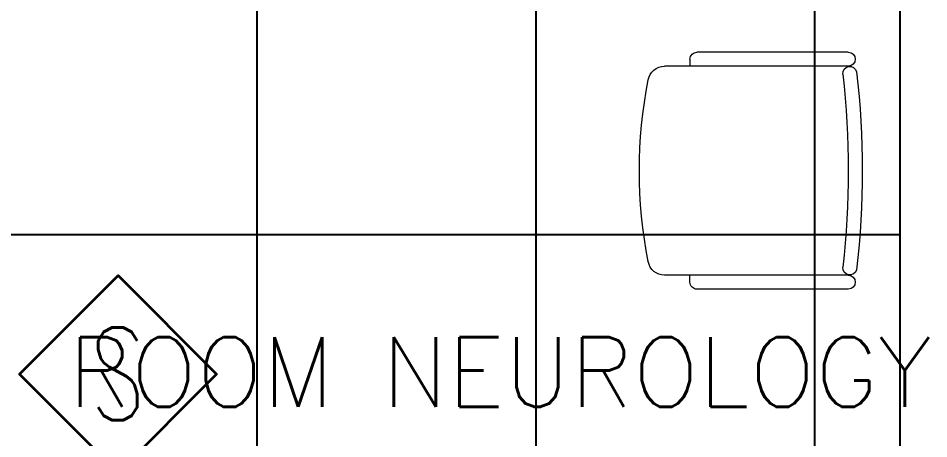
# Model space of a CAD drawing. Header units: inches. Extents: x -246178 to 57169, y -29325 to 19878.
# Drawn here: x 43286 to 45245, y -5240 to -4334 of the extents above; entities that cross this region are included whole.
import ezdxf
from ezdxf.enums import TextEntityAlignment as Align

# ---------------------------------------------------------------- set-up
doc = ezdxf.new("R2010")
doc.units = ezdxf.units.IN
doc.header["$LTSCALE"] = 25
doc.header["$MEASUREMENT"] = 0
doc.linetypes.add('DASHDOT', pattern=[25.4, 12.7, -6.35, 0, -6.35])
doc.layers.get('0').update_dxf_attribs({"color": 8})
for name, color, linetype, lineweight in [('00-Ground Floor$0$72_EGR_BASE_TEXT', 252, 'Continuous', 5), ('00-Ground Floor$0$LOADING', 253, 'Continuous', 5), ('00-Ground Floor$0$Walls', 251, 'Continuous', 5), ('E-LITE-CLNG-CNDT', 6, 'DASHDOT', 35), ('F-ALRM-CLNG @ 100', 33, 'Continuous', 35), ('F-ALRM-CLNG-CNDT', 51, 'DASHDOT', 25)]:
    doc.layers.add(name, color=color, linetype=linetype, lineweight=lineweight)
doc.layers.add('00-Ground Floor$0$False Ceiling', color=251, linetype='Continuous')
doc.styles.add('00-Ground Floor$0$SIMPLEX', font='SIMPLEX.shx', dxfattribs={"height": 150})
doc.styles.add('DC_Simplex', font='SIMPLEX.shx', dxfattribs={"width": 0.7})

# ---------------------------------------------------------------- blocks, each defined once
blk = doc.blocks.new('00-Ground Floor$0$GF21016-P')
at = {"layer": '00-Ground Floor$0$LOADING', "extrusion": (-1.24384e-09, -1.20261e-09, -1)}
for p, q in [((0.0128, 0.0179), (0.0128, 0.4136)), ((0.4628, 0.0179), (0.4628, 0.4136)), ((-0.0022, 0.3585), (0.0128, 0.3585)), ((0.4778, 0.3585), (0.4628, 0.3585)), ((-0.0172, 0.0179), (-0.0172, 0.3435)), ((0.4928, 0.0179), (0.4928, 0.3435)), ((0.4778, 0.0029), (0.4778, 0.0029))]:
    blk.add_line(p, q, dxfattribs=at)
for centre, radius, start, end in [((-0.2378, -0.5362), 1.0036, 78.7568, 101.2432), ((-0.0478, 0.4136), 0.035, 0, 80.6557), ((-0.4278, 0.4136), 0.035, 99.3443, 180), ((0.0022, 0.3435), 0.015, 0, 90), ((-0.4778, 0.3435), 0.015, 90, 180), ((-0.0284, 0.0145), 0.015, 284.3864, 95.5209), ((-0.2378, 1.8928), 1.8749, 263.6341, 276.3659), ((-0.4471, 0.0145), 0.015, 84.4791, 255.6136), ((0.0022, 0.0179), 0.015, 270, 0), ((0.0022, 0.0179), 0.015, 180, 270), ((-0.2378, 1.8734), 1.8855, 263.5119, 276.4881), ((-0.4778, 0.0179), 0.015, 270, 0), ((-0.4778, 0.0179), 0.015, 180, 270)]:
    blk.add_arc(centre, radius, start, end, dxfattribs=at)
blk = doc.blocks.new('00-Ground Floor$0$A$Ce9e1c4c3')
at = {"layer": '00-Ground Floor$0$False Ceiling', "color": 254, "linetype": 'Continuous'}
for p, q in [((-56200, -6847.4), (-56200, -2847.4)), ((-55600, -6847.4), (-55600, -2847.4)), ((-55000, -6847.4), (-55000, -2847.4)), ((-58201, -4800), (-54817.1, -4800))]:
    blk.add_line(p, q, dxfattribs=at)
at = {"layer": '00-Ground Floor$0$False Ceiling', "color": 254}
blk.add_line((-54817.1, -2847.4, 0), (-54817.1, -6847.4, 0), dxfattribs=at)
blk = doc.blocks.new('00-Ground Floor')
at = {"layer": '00-Ground Floor$0$Walls'}
blk.add_line((45182.9, -2847.4, 0), (45182.9, -6847.4, 0), dxfattribs=at)
at = {"layer": '00-Ground Floor$0$False Ceiling', "color": 254}
blk.add_blockref('00-Ground Floor$0$A$Ce9e1c4c3', (100000, 0), dxfattribs=at)
at = {"layer": '00-Ground Floor$0$LOADING', "color": 1, "extrusion": (1.86519e-05, 4.75185e-05, 1), "xscale": 1000.000000000001, "yscale": 1000.000000000001, "zscale": -1000.000000000011, "rotation": 89.99997490245693}
blk.add_blockref('00-Ground Floor$0$GF21016-P', (45089.7, -4900.5, 0.6), dxfattribs=at)
at = {"layer": '00-Ground Floor$0$72_EGR_BASE_TEXT', "insert": (43544.6, -5021.2), "char_height": 150, "attachment_point": 2, "style": '00-Ground Floor$0$SIMPLEX'}
blk.add_mtext('CONSULTATION ROOM NEUROLOGY', dxfattribs=at)
blk = doc.blocks.new('A$C5CF53093')
blk.add_lwpolyline([(0, -212.1), (-212.1, 0), (0, 212.1), (212.1, 0)], close=True)
blk = doc.blocks.new('*U13')
at = {"xscale": 0.01, "yscale": 0.01, "zscale": 0.01}
blk.add_blockref('A$C5CF53093', (0.007, -0.007), dxfattribs=at)
at = {"color": 6, "style": 'DC_Simplex', "width": 0.7, "flags": 8}
blk.add_attdef('TYPE', text='', height=2, rotation=360, dxfattribs=at).set_placement((0, 0), align=Align.MIDDLE_CENTER)

msp = doc.modelspace()

# ---------------------------------------------------------------- linework, layer by layer
at = {"layer": 'F-ALRM-CLNG-CNDT'}
msp.add_lwpolyline([(40112.8, -5100.7), (43288.6, -5100.7)], dxfattribs=at)

# ---------------------------------------------------------------- block references
at = {"layer": 'E-LITE-CLNG-CNDT'}
msp.add_blockref('00-Ground Floor', (0, 0), dxfattribs=at)
at = {"layer": 'F-ALRM-CLNG @ 100', "xscale": 100, "yscale": 100, "zscale": 100}
msp.add_blockref('*U13', (43500, -5100), dxfattribs=at).add_auto_attribs({'TYPE': 'S'})

doc.saveas('drawing.dxf')
